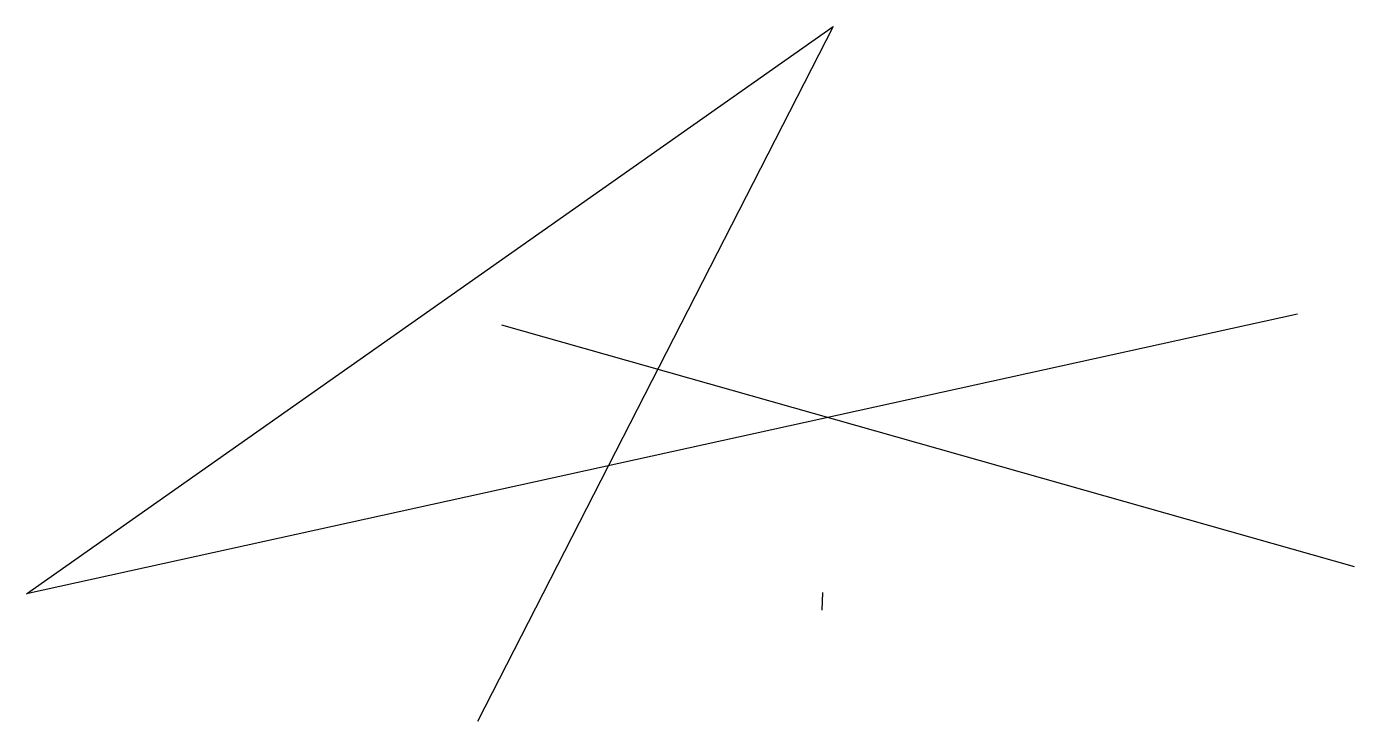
# Model space of a CAD drawing. Units: millimetres at full size, sheet at 1:100. Extents: x -8878 to 21061, y -12980 to 2694.
import ezdxf

# ---------------------------------------------------------------- set-up
doc = ezdxf.new("R2010")
doc.units = ezdxf.units.MM
doc.header["$LTSCALE"] = 100
doc.layers.add('0-0', color=7, linetype='Continuous')

msp = doc.modelspace()

# ---------------------------------------------------------------- linework, layer by layer
at = {"layer": '0-0'}
for p, q in [((21061.2, -9489.8), (1836.7, -4040.8)), ((9061.8, -10470.2), (9073.7, -10069.3))]:
    msp.add_line(p, q, dxfattribs=at)
msp.add_lwpolyline([(19775.5, -3795.9), (-8877.6, -10102), (9306.1, 2693.9), (1285.7, -12979.6)], dxfattribs=at)

doc.saveas('drawing.dxf')
